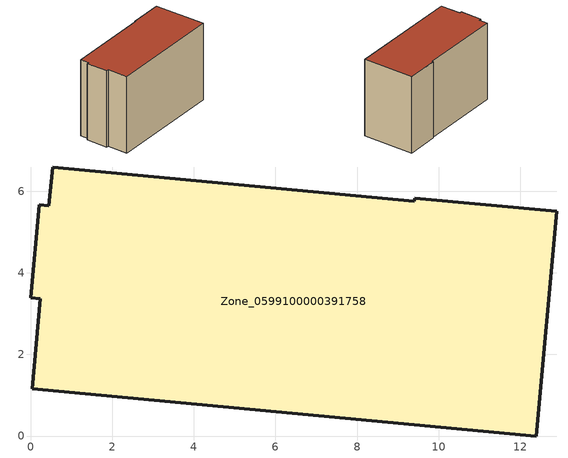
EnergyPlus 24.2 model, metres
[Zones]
Zone_0599100000391758
 floor ground (C_G): 0.24,3.36 0,3.38 0.21,5.67 0.45,5.65 0.54,6.59 9.41,5.76 9.41,5.83 12.9,5.51 12.39,0 0.04,1.16 z0
 wall outside (C_F): 0.45,5.65 0.21,5.67 0,3.38 0.24,3.36 0.04,1.16 12.39,0 12.9,5.51 9.41,5.83 9.41,5.76 0.54,6.59 0.45,5.65 z0:8.48
 roof outside (C_R): 9.41,5.76 0.54,6.59 0.45,5.65 0.21,5.67 0,3.38 0.24,3.36 0.04,1.16 12.39,0 12.9,5.51 9.41,5.83 z8.48
[BUILDING]
Pand.0599100000391758: North Axis=0; Terrain=City; Loads Convergence Tolerance Value=0.04; Temperature Convergence Tolerance Value=0.4; Solar Distribution=FullExterior; Maximum Number of Warmup Days=25; Minimum Number of Warmup Days=1
[Site:Location]
Rotterdam.The.Hague.AP_ZH_NLD Design_Conditions: Latitude=51.96; Longitude=4.45; Time Zone=1; Elevation=-4.5
[SITE:GROUNDTEMPERATURE:BUILDINGSURFACE]
18, 18, 18, 18, 18, 18, 18, 18, 18, 18, 18, 18
[MATERIAL] Thermal Absorptance=0.9; Solar Absorptance=0.7; Visible Absorptance=0.7
Name | Roughness | Thickness | Conductivity | Density | Specific Heat
G.TI.1992-2005 | MediumSmooth | 0.15 | 0.06 | 540 | 1210
F.TI.1992-2005 | Rough | 0.3 | 0.12 | 1920 | 840
R.TI.1992-2005 | MediumRough | 0.2 | 0.08 | 1500 | 1000
[CONSTRUCTION]
C_G: G.TI.1992-2005
C_F: F.TI.1992-2005
C_R: R.TI.1992-2005
[ZONE]
Zone_0599100000391758: Type=1; Multiplier=1; Ceiling Height=Autocalculate; Volume=Autocalculate; Floor Area=autocalculate; Part of Total Floor Area=Yes
[ZONEINFILTRATION:DESIGNFLOWRATE]
Infil_Zone_0599100000391758: Zone or ZoneList or Space or SpaceList=Zone_0599100000391758; Schedule=AlwaysOn; Design Flow Rate Calculation Method=Flow/Area; Flow Rate per Floor Area=0.0015; Constant Term Coefficient=1; Temperature Term Coefficient=0; Velocity Term Coefficient=0; Velocity Squared Term Coefficient=0
[HVACTEMPLATE:ZONE:IDEALLOADSAIRSYSTEM]
Zone_0599100000391758: Maximum Heating Supply Air Temperature=50; Minimum Cooling Supply Air Temperature=13; Maximum Heating Supply Air Humidity Ratio=0.0156; Minimum Cooling Supply Air Humidity Ratio=0.0077; Heating Limit=NoLimit; Cooling Limit=NoLimit; Dehumidification Control Type=ConstantSensibleHeatRatio; Cooling Sensible Heat Ratio=0.7; Dehumidification Setpoint=60; Humidification Control Type=None; Humidification Setpoint=30; Outdoor Air Method=None; Outdoor Air Flow Rate per Person=0.00944; Outdoor Air Flow Rate per Zone Floor Area=0; Outdoor Air Flow Rate per Zone=0; Demand Controlled Ventilation Type=None; Outdoor Air Economizer Type=NoEconomizer; Heat Recovery Type=None; Sensible Heat Recovery Effectiveness=0.7; Latent Heat Recovery Effectiveness=0.65
[ZONECONTROL:THERMOSTAT]
ThermostatControl_Zone_0599100000391758: Zone or ZoneList=Zone_0599100000391758; Control Type Schedule=DualSetpointControlType; Control 1=Thermostat_Zone_0599100000391758; Temperature Difference Between Cutout And Setpoint=0
[THERMOSTATSETPOINT:DUALSETPOINT]
Thermostat_Zone_0599100000391758: Heating Setpoint Temperature Schedule=HeatingSetpoint_Zone_0599100000391758; Cooling Setpoint Temperature Schedule=CoolingSetpoint_Zone_0599100000391758
[SCHEDULE:COMPACT]
HeatingSetpoint_Zone_0599100000391758: Through: 12/31, For: AllDays, Until: 24:00, 21
CoolingSetpoint_Zone_0599100000391758: Through: 12/31, For: AllDays, Until: 24:00, 24
DualSetpointControlType: Through: 12/31, For: AllDays, Until: 24:00, 4
AlwaysOn: Through: 12/31, For: AllDays, Until: 24:00, 1
